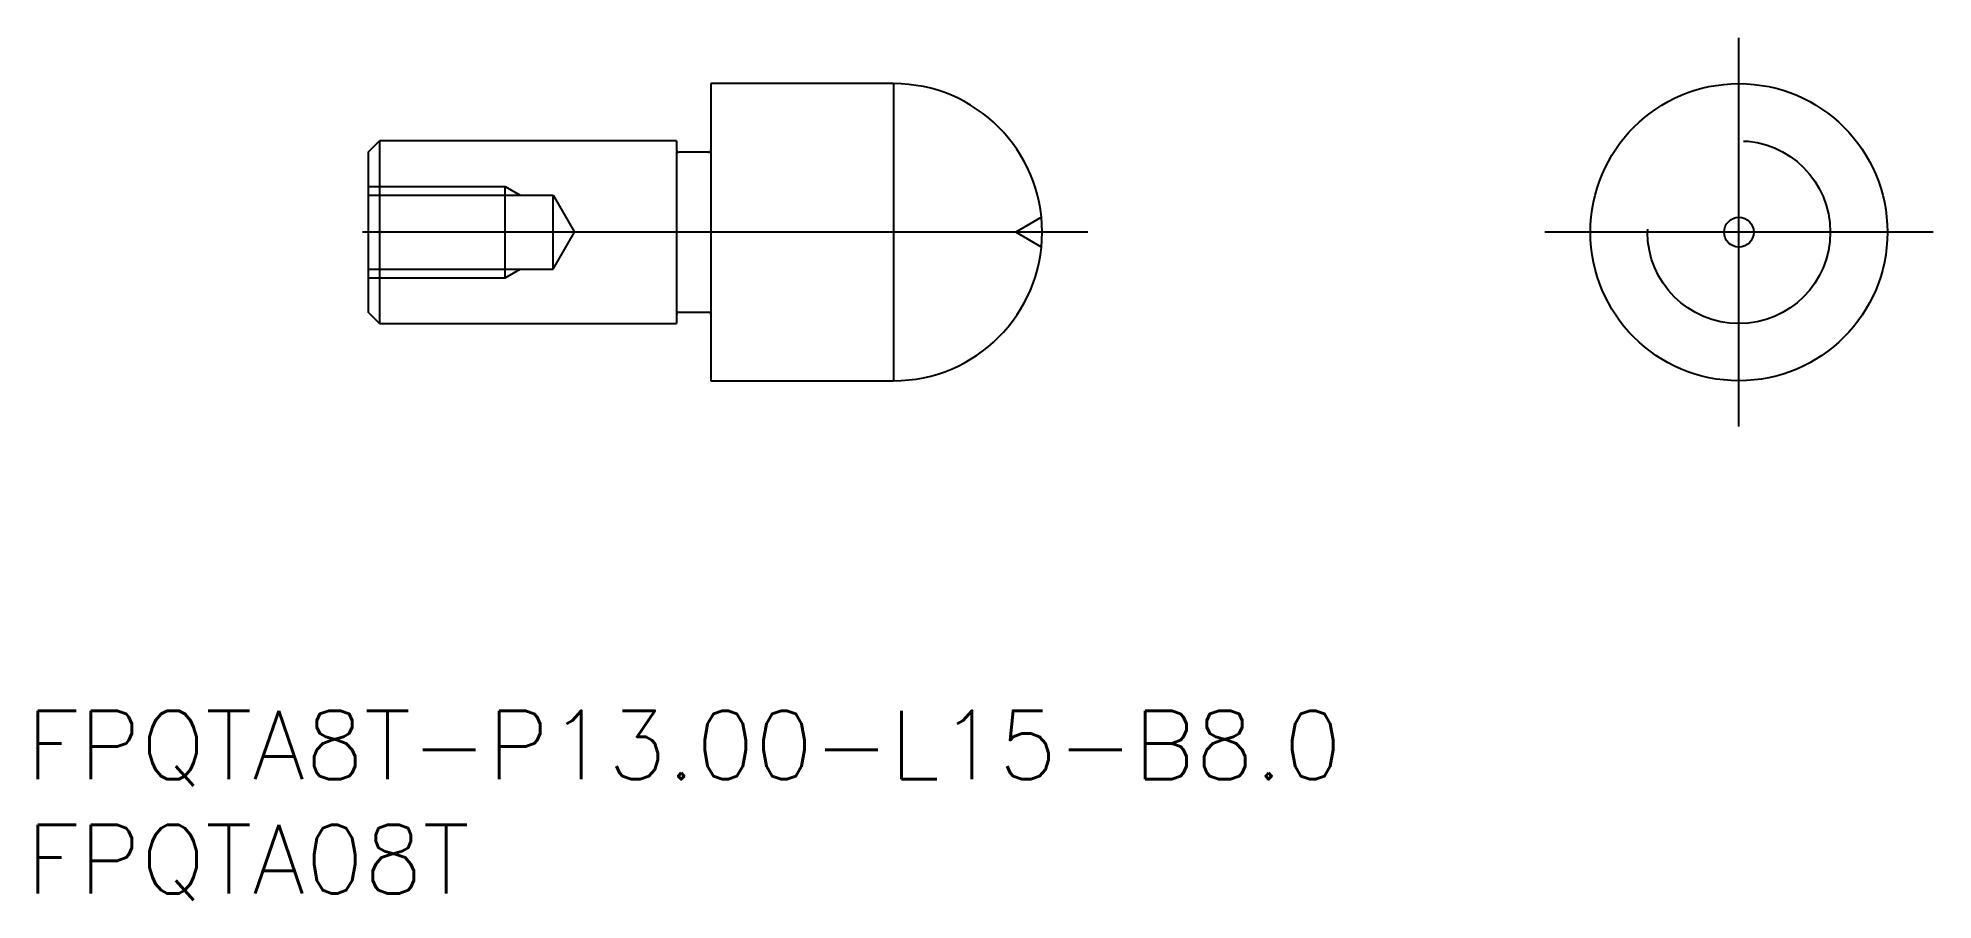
# Model space of a CAD drawing. Extents: x -74.5 to 8.5, y -29.2 to 8.5.
import ezdxf

# ---------------------------------------------------------------- set-up
doc = ezdxf.new("R2010")
doc.units = 0
doc.linetypes.add('CENTER', pattern=[50.8, 31.75, -6.35, 6.35, -6.35])
doc.linetypes.add('DASHED', pattern=[19.05, 12.7, -6.35])
doc.layers.get('0').update_dxf_attribs({"linetype": 'CONTINUOUS'})
doc.layers.add('CENTER', color=1, linetype='CENTER')
doc.styles.get("Standard").update_dxf_attribs({"font": 'txt.shx', "height": 3, "bigfont": 'bigfont.shx'})

msp = doc.modelspace()

# ---------------------------------------------------------------- linework, layer by layer
at = {"color": 7, "linetype": 'CONTINUOUS'}
for p, q in [((-45, 6.5), (-45, -6.5)), ((-37, 6.5), (-45, 6.5)), ((-37, 6.5), (-37, -6.5)), ((-60, 3.5), (-59.5, 4)), ((-60, 3.5), (-60, -3.5)), ((-46.5, 4), (-59.5, 4)), ((-59.5, 4), (-59.5, -4)), ((-46.5, 4), (-46.5, -4)), ((-45.1, 3.5), (-46.4, 3.5)), ((-59.5, -4), (-60, -3.5)), ((-59.5, -4), (-46.5, -4)), ((-46.4, -3.5), (-45.1, -3.5)), ((-45, -6.5), (-37, -6.5))]:
    msp.add_line(p, q, dxfattribs=at)
at = {"color": 3, "linetype": 'DASHED'}
for p, q in [((-60, 2), (-54, 2)), ((-54, -2), (-54, 2)), ((-54, 2), (-53.344, 1.621)), ((-60, 1.621), (-51.9, 1.621)), ((-51.9, -1.621), (-51.9, 1.621)), ((-51.9, 1.621), (-50.964, 0)), ((-30.533, 0.65), (-31.658, 0)), ((-30.533, -0.65), (-31.658, 0)), ((-51.9, -1.621), (-50.964, 0)), ((-60, -1.621), (-51.9, -1.621)), ((-54, -2), (-53.344, -1.621)), ((-60, -2), (-54, -2))]:
    msp.add_line(p, q, dxfattribs=at)
at = {"color": 7, "linetype": 'CONTINUOUS'}
for radius in [6.5, 0.65]:
    msp.add_circle((0, 0), radius, dxfattribs=at)
at = {"color": 3, "linetype": 'DASHED'}
msp.add_circle((0, 0), 4, dxfattribs=at)
at = {"color": 7, "linetype": 'CONTINUOUS'}
for centre, radius, start, end in [((-37, 0), 6.5, 270, 90), ((-46.4, 3.6), 0.1, 180, 270), ((-45.1, 3.6), 0.1, 270, 0), ((-46.4, -3.6), 0.1, 90, 180), ((-45.1, -3.6), 0.1, 0, 90)]:
    msp.add_arc(centre, radius, start, end, dxfattribs=at)
at = {"layer": 'CENTER', "color": 1, "linetype": 'CENTER'}
for p, q in [((0, -8.5), (0, 8.5)), ((-28.5, 0), (-62, 0)), ((8.5, 0), (-8.5, 0))]:
    msp.add_line(p, q, dxfattribs=at)

# ---------------------------------------------------------------- texts
at = {"color": 7, "linetype": 'CONTINUOUS'}
for s, p in [('FPQTA8T-P13.00-L15-B8.0', (-74.971, -23.937)), ('FPQTA08T', (-74.971, -28.937))]:
    msp.add_text(s, height=3, dxfattribs=at).set_placement(p)

doc.saveas('drawing.dxf')
